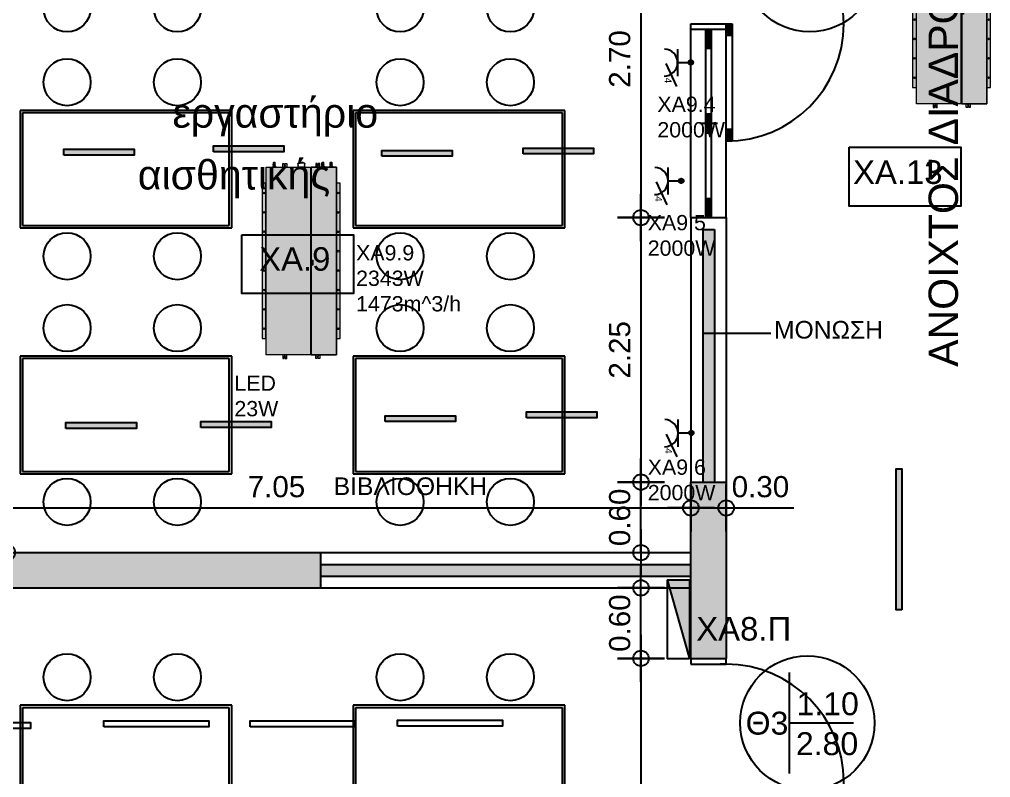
# Model space of a CAD drawing. Header units: metres. Extents: x -11 to 85, y -301 to 135.
# Drawn here: x 16.41 to 24.67, y -122.27 to -115.82 of the extents above; entities that cross this region are included whole.
import ezdxf

# ---------------------------------------------------------------- set-up
doc = ezdxf.new("R2010")
doc.units = ezdxf.units.M
doc.header["$LTSCALE"] = 0.036
doc.header["$PDMODE"] = 2
for name, color, linetype in [('arxitek aorofos', 252, 'Continuous'), ('DIMBLK', 252, 'Continuous'), ('electext', 20, 'Continuous'), ('hatch color', 252, 'Continuous'), ('HLEK-SYMBOL', 3, 'Continuous'), ('HLEK_FL001_SYMBOLS', 230, 'Continuous'), ('KYKLOFORHTES', 152, 'Continuous')]:
    doc.layers.add(name, color=color, linetype=linetype)
doc.layers.add('axel', color=170, linetype='Continuous', lineweight=0)
doc.styles.add('COMU-N', font='arial.ttf')
doc.styles.get("Standard").update_dxf_attribs({"font": 'arial.ttf'})
doc.styles.add('W4MS2', font='W4MS2.shx')
doc.dimstyles.new('CADWDOT', dxfattribs={"dimscale": 0.1, "dimtxt": 1.8, "dimasz": 0.08, "dimexe": 2, "dimexo": 0, "dimgap": 0.09, "dimtad": 0, "dimrnd": 0.001, "dimzin": 0, "dimdsep": 46, "dimtxsty": 'Standard', "dimblk1": 'ARTDIM', "dimblk2": 'ARTDIM', "dimsah": 1, "dimcen": 0.09, "dimdle": 0.05, "dimse1": 1, "dimse2": 1, "dimadec": 0, "dimazin": 0, "dimtfac": 1, "dimtmove": 0, "dimatfit": 3, "dimldrblk": 'ARTDIM', "dimfxl": 2, "dimtvp": 0.9999, "dimtolj": 1, "dimtzin": 0, "dimarcsym": 0})

# ---------------------------------------------------------------- blocks, each defined once
blk = doc.blocks.new('ARTDIM')
at = {"layer": 'DIMBLK'}
for p, q in [((0, -24.9975), (0, 24.9975)), ((-24.9975, 0), (24.9975, 0))]:
    blk.add_line(p, q, dxfattribs=at)
blk.add_circle((0, 0), 8.25, dxfattribs=at)
blk = doc.blocks.new('*D1102')
at = {"layer": 'arxitek aorofos', "color": 0, "lineweight": -2}
blk.add_line((16.3095, -113.6155), (16.3095, -120.3495), dxfattribs=at)
at = {"layer": 'Defpoints', "color": 0, "transparency": 16777216}
for p in [(19.2237, -113.6075), (16.3095, -120.3575), (19.2237, -120.3575)]:
    blk.add_point(p, dxfattribs=at)
at = {"layer": 'arxitek aorofos', "color": 0, "lineweight": -2, "xscale": 0.008, "yscale": 0.008, "zscale": 0.008}
for p, rotation in [((16.3095, -113.6075), 90), ((16.3095, -120.3575), 270)]:
    blk.add_blockref('ARTDIM', p, dxfattribs=dict(at, rotation=rotation))
at = {"layer": 'arxitek aorofos', "color": 0, "insert": (16.1296, -116.9825), "char_height": 0.18, "attachment_point": 5, "rotation": 90}
blk.add_mtext('\\A1;6.75', dxfattribs=at)
blk = doc.blocks.new('*D1103')
at = {"layer": 'arxitek aorofos', "color": 0, "lineweight": -2}
for p, q in [((15.7595, -120.3655), (15.7595, -120.6495)), ((15.7595, -120.6575), (15.7595, -121.2321))]:
    blk.add_line(p, q, dxfattribs=at)
at = {"layer": 'Defpoints', "color": 0, "transparency": 16777216}
for p in [(18.9737, -120.3575), (15.7595, -120.6575), (18.9737, -120.6575)]:
    blk.add_point(p, dxfattribs=at)
at = {"layer": 'arxitek aorofos', "color": 0, "lineweight": -2, "xscale": 0.008, "yscale": 0.008, "zscale": 0.008}
for p, rotation in [((15.7595, -120.3575), 90), ((15.7595, -120.6575), 270)]:
    blk.add_blockref('ARTDIM', p, dxfattribs=dict(at, rotation=rotation))
at = {"layer": 'arxitek aorofos', "color": 0, "insert": (15.5796, -120.9488), "char_height": 0.18, "attachment_point": 5, "rotation": 90}
blk.add_mtext('\\A1;0.30', dxfattribs=at)
blk = doc.blocks.new('*D1104')
at = {"layer": 'arxitek aorofos', "color": 0, "lineweight": -2}
blk.add_line((15.7595, -120.6655), (15.7595, -127.6995), dxfattribs=at)
at = {"layer": 'Defpoints', "color": 0, "transparency": 16777216}
for p in [(18.9737, -120.6575), (15.7595, -127.7075), (18.9737, -127.7075)]:
    blk.add_point(p, dxfattribs=at)
at = {"layer": 'arxitek aorofos', "color": 0, "lineweight": -2, "xscale": 0.008, "yscale": 0.008, "zscale": 0.008}
for p, rotation in [((15.7595, -120.6575), 90), ((15.7595, -127.7075), 270)]:
    blk.add_blockref('ARTDIM', p, dxfattribs=dict(at, rotation=rotation))
at = {"layer": 'arxitek aorofos', "color": 0, "insert": (15.5796, -124.1825), "char_height": 0.18, "attachment_point": 5, "rotation": 90}
blk.add_mtext('\\A1;7.05', dxfattribs=at)
blk = doc.blocks.new('*D1114')
at = {"layer": 'arxitek aorofos', "color": 0, "lineweight": -2}
blk.add_line((15.0817, -119.9775), (22.1157, -119.9775), dxfattribs=at)
at = {"layer": 'Defpoints', "color": 0, "transparency": 16777216}
for p in [(22.1237, -119.9775), (15.0737, -120.3575), (22.1237, -120.3575)]:
    blk.add_point(p, dxfattribs=at)
at = {"layer": 'arxitek aorofos', "color": 0, "lineweight": -2, "xscale": 0.008, "yscale": 0.008, "zscale": 0.008, "rotation": 180}
blk.add_blockref('ARTDIM', (15.0737, -119.9775), dxfattribs=at)
at = {"layer": 'arxitek aorofos', "color": 0, "lineweight": -2, "xscale": 0.008, "yscale": 0.008, "zscale": 0.008}
blk.add_blockref('ARTDIM', (22.1237, -119.9775), dxfattribs=at)
at = {"layer": 'arxitek aorofos', "color": 0, "insert": (18.5987, -119.7975), "char_height": 0.18, "attachment_point": 5}
blk.add_mtext('\\A1;7.05', dxfattribs=at)
blk = doc.blocks.new('*D1115')
at = {"layer": 'arxitek aorofos', "color": 0, "lineweight": -2}
for p, q in [((22.1317, -119.9775), (22.4157, -119.9775)), ((22.4237, -119.9775), (22.9983, -119.9775))]:
    blk.add_line(p, q, dxfattribs=at)
at = {"layer": 'Defpoints', "color": 0, "transparency": 16777216}
for p in [(22.4237, -119.9775), (22.1237, -120.3575), (22.4237, -120.3575)]:
    blk.add_point(p, dxfattribs=at)
at = {"layer": 'arxitek aorofos', "color": 0, "lineweight": -2, "xscale": 0.008, "yscale": 0.008, "zscale": 0.008, "rotation": 180}
blk.add_blockref('ARTDIM', (22.1237, -119.9775), dxfattribs=at)
at = {"layer": 'arxitek aorofos', "color": 0, "lineweight": -2, "xscale": 0.008, "yscale": 0.008, "zscale": 0.008}
blk.add_blockref('ARTDIM', (22.4237, -119.9775), dxfattribs=at)
at = {"layer": 'arxitek aorofos', "color": 0, "insert": (22.715, -119.7975), "char_height": 0.18, "attachment_point": 5}
blk.add_mtext('\\A1;0.30', dxfattribs=at)
blk = doc.blocks.new('*D1176')
at = {"layer": 'arxitek aorofos', "color": 0, "lineweight": -2}
blk.add_line((21.6986, -114.8155), (21.6986, -117.4995), dxfattribs=at)
at = {"layer": 'Defpoints', "color": 0, "transparency": 16777216}
for p in [(22.1237, -114.8075), (21.6986, -117.5075), (22.1237, -117.5075)]:
    blk.add_point(p, dxfattribs=at)
at = {"layer": 'arxitek aorofos', "color": 0, "lineweight": -2, "xscale": 0.008, "yscale": 0.008, "zscale": 0.008}
for p, rotation in [((21.6986, -114.8075), 90), ((21.6986, -117.5075), 270)]:
    blk.add_blockref('ARTDIM', p, dxfattribs=dict(at, rotation=rotation))
at = {"layer": 'arxitek aorofos', "color": 0, "insert": (21.5186, -116.1575), "char_height": 0.18, "attachment_point": 5, "rotation": 90}
blk.add_mtext('\\A1;2.70', dxfattribs=at)
blk = doc.blocks.new('*D1177')
at = {"layer": 'arxitek aorofos', "color": 0, "lineweight": -2}
blk.add_line((21.6986, -117.5155), (21.6986, -119.7495), dxfattribs=at)
at = {"layer": 'Defpoints', "color": 0, "transparency": 16777216}
for p in [(22.1237, -117.5075), (21.6986, -119.7575), (22.1237, -119.7575)]:
    blk.add_point(p, dxfattribs=at)
at = {"layer": 'arxitek aorofos', "color": 0, "lineweight": -2, "xscale": 0.008, "yscale": 0.008, "zscale": 0.008}
for p, rotation in [((21.6986, -117.5075), 90), ((21.6986, -119.7575), 270)]:
    blk.add_blockref('ARTDIM', p, dxfattribs=dict(at, rotation=rotation))
at = {"layer": 'arxitek aorofos', "color": 0, "insert": (21.5186, -118.6325), "char_height": 0.18, "attachment_point": 5, "rotation": 90}
blk.add_mtext('\\A1;2.25', dxfattribs=at)
blk = doc.blocks.new('*D1178')
at = {"layer": 'arxitek aorofos', "color": 0, "lineweight": -2}
blk.add_line((21.6986, -121.2655), (21.6986, -123.9495), dxfattribs=at)
at = {"layer": 'Defpoints', "color": 0, "transparency": 16777216}
for p in [(22.1237, -121.2575), (21.6986, -123.9575), (22.1237, -123.9575)]:
    blk.add_point(p, dxfattribs=at)
at = {"layer": 'arxitek aorofos', "color": 0, "lineweight": -2, "xscale": 0.008, "yscale": 0.008, "zscale": 0.008}
for p, rotation in [((21.6986, -121.2575), 90), ((21.6986, -123.9575), 270)]:
    blk.add_blockref('ARTDIM', p, dxfattribs=dict(at, rotation=rotation))
at = {"layer": 'arxitek aorofos', "color": 0, "insert": (21.5186, -122.6075), "char_height": 0.18, "attachment_point": 5, "rotation": 90}
blk.add_mtext('\\A1;2.70', dxfattribs=at)
blk = doc.blocks.new('*D1185')
at = {"layer": 'arxitek aorofos', "color": 0, "lineweight": -2}
blk.add_line((21.6986, -120.3495), (21.6986, -119.7655), dxfattribs=at)
at = {"layer": 'Defpoints', "color": 0, "transparency": 16777216}
for p in [(21.6986, -119.7575), (22.1237, -119.7575), (22.1237, -120.3575)]:
    blk.add_point(p, dxfattribs=at)
at = {"layer": 'arxitek aorofos', "color": 0, "lineweight": -2, "xscale": 0.008, "yscale": 0.008, "zscale": 0.008}
for p, rotation in [((21.6986, -119.7575), 90), ((21.6986, -120.3575), 270)]:
    blk.add_blockref('ARTDIM', p, dxfattribs=dict(at, rotation=rotation))
at = {"layer": 'arxitek aorofos', "color": 0, "insert": (21.5186, -120.0575), "char_height": 0.18, "attachment_point": 5, "rotation": 90}
blk.add_mtext('\\A1;0.60', dxfattribs=at)
blk = doc.blocks.new('*D1186')
at = {"layer": 'arxitek aorofos', "color": 0, "lineweight": -2}
blk.add_line((21.6986, -121.2495), (21.6986, -120.6655), dxfattribs=at)
at = {"layer": 'Defpoints', "color": 0, "transparency": 16777216}
for p in [(21.6986, -120.6575), (22.1237, -120.6575), (22.1237, -121.2575)]:
    blk.add_point(p, dxfattribs=at)
at = {"layer": 'arxitek aorofos', "color": 0, "lineweight": -2, "xscale": 0.008, "yscale": 0.008, "zscale": 0.008}
for p, rotation in [((21.6986, -120.6575), 90), ((21.6986, -121.2575), 270)]:
    blk.add_blockref('ARTDIM', p, dxfattribs=dict(at, rotation=rotation))
at = {"layer": 'arxitek aorofos', "color": 0, "insert": (21.5186, -120.9575), "char_height": 0.18, "attachment_point": 5, "rotation": 90}
blk.add_mtext('\\A1;0.60', dxfattribs=at)
blk = doc.blocks.new('thranio erga 1')
at = {"layer": 'arxitek aorofos'}
for p, q in [((-7.0812, 47.2606), (-8.0812, 47.2606)), ((-8.0812, 47.2606), (-8.0812, 45.4606)), ((-7.0812, 45.4606), (-7.0812, 47.2606)), ((-7.1012, 47.2406), (-8.0612, 47.2406)), ((-8.0612, 47.2406), (-8.0612, 45.4806)), ((-7.1012, 45.4806), (-7.1012, 47.2406)), ((-8.0812, 45.4606), (-7.0812, 45.4606)), ((-8.0612, 45.4806), (-7.1012, 45.4806))]:
    blk.add_line(p, q, dxfattribs=at)
for centre in [(-8.3206, 46.7988), (-6.8412, 46.7988), (-8.3206, 45.8608), (-6.8412, 45.8608)]:
    blk.add_circle(centre, 0.2, dxfattribs=at)
blk = doc.blocks.new('gJ6_a28')
at = {"layer": 'HLEK-SYMBOL', "color": 0, "linetype": 'Continuous'}
for p, q in [((-0.67, 0), (-0.67, 0.19)), ((-0.67, 0.19), (0, 0.19)), ((-0.67, 0), (0, 0.19)), ((0, 0.19), (0, 0)), ((-0.67, 0), (0, 0))]:
    blk.add_line(p, q, dxfattribs=at)
at = {"layer": 'HLEK-SYMBOL', "color": 0}
blk.add_solid([(-0.67, 0.19), (0, 0.19), (-0.67, 0)], dxfattribs=at)
at = {"layer": 'HLEK-SYMBOL', "color": 0, "style": 'W4MS2', "flags": 8}
blk.add_attdef('NODE_NUMBER', (0.018, 0.0914), '', height=0.1, dxfattribs=at)
blk.add_attdef('NODE_NUMBER', (0.018, 0.0914), '', height=0.1, dxfattribs=at)
blk = doc.blocks.new('gJ6_a14')
at = {"linetype": 'Continuous'}
for p, q in [((-0.1176, 0.1119), (0.113, 0.1119)), ((0, 0.1119), (0, 0))]:
    blk.add_line(p, q, dxfattribs=at)
blk.add_arc((-0.0023, 0.2279), 0.1153, 180, 358.95657, dxfattribs=at)
blk = doc.blocks.new('*X1779')
at = {"color": 0}
for p, q in [((15.598, 2.587), (15.737, 2.727)), ((15.598, 2.622), (15.702, 2.727)), ((15.604, 2.646), (15.605, 2.647)), ((15.605, 2.559), (15.765, 2.719)), ((15.609, 2.652), (15.618, 2.66)), ((15.617, 2.536), (15.789, 2.707)), ((15.623, 2.665), (15.631, 2.674)), ((15.633, 2.516), (15.808, 2.691)), ((15.636, 2.678), (15.645, 2.687)), ((15.64, 2.647), (15.649, 2.656)), ((15.649, 2.691), (15.658, 2.7)), ((15.653, 2.501), (15.824, 2.672)), ((15.654, 2.66), (15.662, 2.669)), ((15.662, 2.705), (15.671, 2.714)), ((15.667, 2.674), (15.676, 2.683)), ((15.671, 2.643), (15.68, 2.652)), ((15.676, 2.718), (15.678, 2.721)), ((15.676, 2.489), (15.836, 2.648)), ((15.68, 2.687), (15.689, 2.696)), ((15.685, 2.656), (15.693, 2.665)), ((15.693, 2.7), (15.702, 2.709)), ((15.698, 2.669), (15.707, 2.678)), ((15.702, 2.638), (15.711, 2.647)), ((15.707, 2.714), (15.715, 2.722)), ((15.711, 2.683), (15.72, 2.691)), ((15.715, 2.652), (15.724, 2.66)), ((15.72, 2.727), (15.721, 2.728)), ((15.724, 2.696), (15.733, 2.705)), ((15.729, 2.665), (15.738, 2.674)), ((15.738, 2.709), (15.746, 2.718)), ((15.742, 2.678), (15.751, 2.687)), ((15.746, 2.647), (15.755, 2.656)), ((15.751, 2.722), (15.752, 2.724)), ((15.755, 2.691), (15.764, 2.7)), ((15.76, 2.66), (15.768, 2.669)), ((15.768, 2.705), (15.777, 2.714)), ((15.773, 2.674), (15.782, 2.683)), ((15.777, 2.643), (15.786, 2.652)), ((15.786, 2.687), (15.795, 2.696)), ((15.791, 2.656), (15.799, 2.665)), ((15.804, 2.669), (15.813, 2.678)), ((15.808, 2.638), (15.817, 2.647)), ((15.822, 2.652), (15.83, 2.66)), ((15.601, 2.607), (15.609, 2.616)), ((15.605, 2.577), (15.614, 2.585)), ((15.611, 2.547), (15.618, 2.554)), ((15.614, 2.621), (15.623, 2.63)), ((15.618, 2.59), (15.627, 2.599)), ((15.623, 2.559), (15.631, 2.568)), ((15.627, 2.634), (15.636, 2.643)), ((15.627, 2.528), (15.636, 2.537)), ((15.631, 2.603), (15.64, 2.612)), ((15.636, 2.572), (15.645, 2.581)), ((15.64, 2.541), (15.649, 2.55)), ((15.645, 2.616), (15.654, 2.625)), ((15.645, 2.51), (15.654, 2.519)), ((15.649, 2.585), (15.658, 2.594)), ((15.654, 2.554), (15.662, 2.563)), ((15.658, 2.63), (15.667, 2.638)), ((15.658, 2.523), (15.667, 2.532)), ((15.662, 2.599), (15.671, 2.607)), ((15.664, 2.494), (15.671, 2.501)), ((15.667, 2.568), (15.676, 2.577)), ((15.671, 2.537), (15.68, 2.546)), ((15.676, 2.612), (15.685, 2.621)), ((15.676, 2.506), (15.685, 2.515)), ((15.68, 2.581), (15.689, 2.59)), ((15.685, 2.55), (15.693, 2.559)), ((15.689, 2.625), (15.698, 2.634)), ((15.689, 2.519), (15.698, 2.528)), ((15.693, 2.594), (15.702, 2.603)), ((15.693, 2.488), (15.702, 2.497)), ((15.698, 2.563), (15.707, 2.572)), ((15.702, 2.532), (15.711, 2.541)), ((15.705, 2.482), (15.843, 2.62)), ((15.707, 2.607), (15.715, 2.616)), ((15.707, 2.501), (15.715, 2.51)), ((15.711, 2.577), (15.72, 2.585)), ((15.715, 2.546), (15.724, 2.554)), ((15.72, 2.621), (15.729, 2.63)), ((15.72, 2.515), (15.729, 2.523)), ((15.724, 2.59), (15.733, 2.599)), ((15.724, 2.484), (15.733, 2.493)), ((15.729, 2.559), (15.738, 2.568)), ((15.733, 2.634), (15.742, 2.643)), ((15.733, 2.528), (15.742, 2.537)), ((15.738, 2.603), (15.746, 2.612)), ((15.738, 2.497), (15.746, 2.506)), ((15.741, 2.482), (15.842, 2.584)), ((15.742, 2.572), (15.751, 2.581)), ((15.746, 2.541), (15.755, 2.55)), ((15.751, 2.616), (15.76, 2.625)), ((15.751, 2.51), (15.76, 2.519)), ((15.755, 2.585), (15.764, 2.594)), ((15.76, 2.554), (15.768, 2.563)), ((15.764, 2.63), (15.773, 2.638)), ((15.764, 2.523), (15.773, 2.532)), ((15.768, 2.599), (15.777, 2.607)), ((15.768, 2.493), (15.777, 2.501)), ((15.773, 2.568), (15.782, 2.577)), ((15.777, 2.537), (15.786, 2.546)), ((15.782, 2.612), (15.791, 2.621)), ((15.782, 2.506), (15.791, 2.515)), ((15.786, 2.581), (15.795, 2.59)), ((15.791, 2.55), (15.799, 2.559)), ((15.795, 2.625), (15.804, 2.634)), ((15.795, 2.519), (15.804, 2.528)), ((15.799, 2.594), (15.808, 2.603)), ((15.804, 2.563), (15.813, 2.572)), ((15.808, 2.532), (15.817, 2.541)), ((15.813, 2.607), (15.822, 2.616)), ((15.817, 2.577), (15.826, 2.585)), ((15.822, 2.546), (15.83, 2.554)), ((15.826, 2.621), (15.835, 2.63)), ((15.83, 2.59), (15.839, 2.599)), ((15.835, 2.559), (15.835, 2.56)), ((15.839, 2.634), (15.84, 2.635)), ((15.844, 2.603), (15.844, 2.603))]:
    blk.add_line(p, q, dxfattribs=at)
blk = doc.blocks.new('GJ6_A78')
at = {"layer": 'HLEK-SYMBOL', "color": 0, "linetype": 'Continuous'}
blk.add_circle((0, 0), 0.0989, dxfattribs=at)
at = {"layer": 'HLEK-SYMBOL', "color": 0, "xscale": 0.8, "yscale": 0.8, "zscale": 0.8}
blk.add_blockref('*X1779', (-12.576, -2.084), dxfattribs=at)
blk = doc.blocks.new('priza')
at = {"layer": 'HLEK_FL001_SYMBOLS', "rotation": 180}
blk.add_blockref('gJ6_a14', (87.4, -100.4952), dxfattribs=at)
at = {"layer": 'HLEK_FL001_SYMBOLS', "xscale": 0.1951472641207488, "yscale": 0.1951472641207488, "zscale": 0.1951472641207488}
blk.add_blockref('GJ6_A78', (87.4, -100.4953), dxfattribs=at)
blk = doc.blocks.new('tetrapli priza')
at = {"layer": 'HLEK_FL001_SYMBOLS', "ltscale": 5}
blk.add_line((479.6442, -48.2674), (479.8393, -48.1769), dxfattribs=at)
at = {"layer": 'HLEK_FL001_SYMBOLS'}
blk.add_blockref('priza', (392.2343, 52.442), dxfattribs=at)
at = {"layer": 'HLEK_FL001_SYMBOLS', "ltscale": 5}
blk.add_text('4', height=0.06, dxfattribs=at).set_placement((479.7645, -48.2766))
blk = doc.blocks.new('led 23W')
at = {"layer": 'hatch color'}
blk.add_hatch(color=181, dxfattribs=at).paths.add_polyline_path([(101.2388, -6.7734), (101.2388, -6.7234), (101.8376, -6.7234), (101.8376, -6.7734)])
at = {"layer": 'HLEK_FL001_SYMBOLS'}
blk.add_lwpolyline([(101.2388, -6.7734), (101.2388, -6.7234), (101.8376, -6.7234), (101.8376, -6.7734)], close=True, dxfattribs=at)
blk = doc.blocks.new('lampes fthorismou 120')
at = {"layer": 'hatch color'}
blk.add_hatch(color=181, dxfattribs=at).paths.add_polyline_path([(84.1811, -99.2639), (84.1811, -99.2139), (85.3811, -99.2139), (85.3811, -99.2639)])
at = {"layer": 'HLEK_FL001_SYMBOLS'}
blk.add_lwpolyline([(84.1811, -99.2639), (84.1811, -99.2139), (85.3811, -99.2139), (85.3811, -99.2639)], close=True, dxfattribs=at)
blk = doc.blocks.new('A$C5A126718')
at = {"layer": 'axel'}
for p, q in [((-0.0317, 0.0343), (-0.0317, 0.0321)), ((-0.0301, 0.0343), (-0.0317, 0.0343)), ((-0.0317, 0.0321), (-0.0317, 0.0236)), ((-0.0317, 0.0321), (-0.0301, 0.0321)), ((-0.0317, 0.0236), (-0.0301, 0.0236)), ((-0.0317, 0.0236), (-0.0317, 0.0214)), ((-0.0301, 0.0214), (-0.0317, 0.0214)), ((-0.0301, 0.0129), (-0.0317, 0.0129)), ((-0.0317, 0.0129), (-0.0317, 0.0107)), ((-0.0317, 0.0107), (-0.0301, 0.0107)), ((-0.0317, 0.0107), (-0.0317, 0.0021)), ((-0.0317, 0.0021), (-0.0301, 0.0021)), ((-0.0317, 0.0021), (-0.0317, 0)), ((-0.0301, 0), (-0.0317, 0)), ((-0.0012, 0.0343), (-0.0301, 0.0343)), ((-0.0301, 0.0343), (-0.0301, 0.0321)), ((-0.0301, 0.0321), (-0.0301, 0.0236)), ((-0.0301, 0.0236), (-0.0301, 0.0214)), ((-0.0301, 0.0214), (-0.0131, 0.0214)), ((-0.0301, 0.0129), (-0.0301, 0.0107)), ((-0.0131, 0.0129), (-0.0301, 0.0129)), ((-0.0301, 0.0107), (-0.0301, 0.0021)), ((-0.0301, 0.0021), (-0.0301, 0)), ((-0.0301, 0), (-0.0012, 0)), ((-0.0012, 0.0343), (0, 0.0343)), ((-0.0012, 0.0343), (-0.0012, 0.033)), ((-0.0012, 0.033), (-0.0012, 0.03)), ((-0.0012, 0.03), (-0.0012, 0.0271)), ((-0.0012, 0.0271), (0, 0.0271)), ((-0.0012, 0.027), (-0.0012, 0.0271)), ((-0.0012, 0.0073), (-0.0012, 0.027)), ((-0.0012, 0.0071), (-0.0012, 0.0073)), ((-0.0012, 0.0071), (0, 0.0071)), ((-0.0012, 0.0071), (-0.0012, 0.0043)), ((-0.0012, 0.0043), (-0.0012, 0.0013)), ((-0.0012, 0.0013), (-0.0012, 0)), ((-0.0012, 0), (0, 0)), ((0.0004, 0.0271), (0.0004, 0.0343)), ((0.0004, 0.0271), (0.0004, 0.0343)), ((0.0004, 0.0211), (0.0004, 0.0271)), ((0.0004, 0.0211), (0.0004, 0.0271)), ((0.0004, 0.0207), (0.0004, 0.0211)), ((0.0004, 0.0207), (0.0004, 0.0211)), ((0.0004, 0.0186), (0.0004, 0.0207)), ((0.0004, 0.0186), (0.0004, 0.0207)), ((0.0004, 0.0157), (0.0004, 0.0186)), ((0.0004, 0.0157), (0.0004, 0.0186)), ((0.0004, 0.0136), (0.0004, 0.0157)), ((0.0004, 0.0136), (0.0004, 0.0157)), ((0.0004, 0.0132), (0.0004, 0.0136)), ((0.0004, 0.0132), (0.0004, 0.0136)), ((0.0004, 0.0071), (0.0004, 0.0132)), ((0.0004, 0.0071), (0.0004, 0.0132)), ((0.0004, 0), (0.0004, 0.0071)), ((0.0004, 0), (0.0004, 0.0071))]:
    blk.add_line(p, q, dxfattribs=at)
blk.add_arc((-0.0131, 0.0171), 0.00429, 270, 90, dxfattribs=at)
blk = doc.blocks.new('A$C3A54651E')
at = {"layer": 'axel'}
for p, q in [((0.0091, 0.0228), (0, 0.0228)), ((0, 0.0228), (0, 0)), ((0.0091, 0), (0, 0)), ((0.0091, 0), (0.0091, 0.0228)), ((0.0091, 0.0171), (0.0162, 0.0171)), ((0.0091, 0.0057), (0.0162, 0.0057)), ((0.0162, 0.019), (0.0166, 0.0193)), ((0.0162, 0.0038), (0.0162, 0.019)), ((0.0162, 0.0038), (0.0166, 0.0035)), ((0.0166, 0.0035), (0.0166, 0.0193)), ((0.0166, 0.0193), (0.0184, 0.0193)), ((0.0166, 0.0035), (0.0184, 0.0035)), ((0.0184, 0.02), (0.0184, 0.0199)), ((0.0184, 0.02), (0.0184, 0.02)), ((0.0184, 0.0199), (0.0184, 0.0193)), ((0.0184, 0.0193), (0.0184, 0.0153)), ((0.0184, 0.0153), (0.0184, 0.0067)), ((0.0184, 0.0067), (0.0184, 0.0035)), ((0.0184, 0.0035), (0.0184, 0.0028)), ((0.0184, 0.0028), (0.0184, 0.0028)), ((0.0191, 0.0202), (0.0254, 0.0202)), ((0.0191, 0.0197), (0.0254, 0.0197)), ((0.0191, 0.0109), (0.0254, 0.0109)), ((0.0191, 0.0026), (0.0254, 0.0026)), ((0.0262, 0.0199), (0.0262, 0.02)), ((0.0262, 0.02), (0.0262, 0.02)), ((0.0262, 0.0182), (0.0262, 0.0199)), ((0.0262, 0.0153), (0.0262, 0.0182)), ((0.0262, 0.0182), (0.0284, 0.0182)), ((0.0262, 0.0067), (0.0262, 0.0153)), ((0.0262, 0.0046), (0.0262, 0.0067)), ((0.0262, 0.0028), (0.0262, 0.0046)), ((0.0262, 0.0046), (0.0284, 0.0046)), ((0.0262, 0.0028), (0.0262, 0.0028)), ((0.0284, 0.0193), (0.037, 0.0193)), ((0.0284, 0.0182), (0.0284, 0.0193)), ((0.0284, 0.0046), (0.0284, 0.0182)), ((0.0284, 0.0035), (0.0284, 0.0046)), ((0.0284, 0.0035), (0.037, 0.0035)), ((0.037, 0.0035), (0.037, 0.0193)), ((0.0373, 0.019), (0.037, 0.0193)), ((0.0373, 0.0037), (0.037, 0.0035)), ((0.0373, 0.0182), (0.0373, 0.019)), ((0.0373, 0.0046), (0.0373, 0.0182)), ((0.0373, 0.0182), (0.0403, 0.0182)), ((0.0373, 0.0037), (0.0373, 0.0046)), ((0.0373, 0.0046), (0.0403, 0.0046)), ((0.0403, 0.0046), (0.0403, 0.0182)), ((0.0423, 0.0162), (0.0403, 0.0182)), ((0.0423, 0.0066), (0.0403, 0.0046)), ((0.0423, 0.0066), (0.0423, 0.0162))]:
    blk.add_line(p, q, dxfattribs=at)
for points in [[(0.0191, 0.0202, 0.004311), (0.019, 0.0202, 0.005535), (0.0188, 0.0202, 0.007292), (0.0187, 0.0201, 0.009929), (0.0186, 0.0201), (0.0186, 0.0201, 0.019665), (0.0185, 0.02, 0.032685), (0.0184, 0.02, 0.060642), (0.0184, 0.02), (0.0184, 0.02)], [(0.0184, 0.0199, 0.159929), (0.0184, 0.0199, 0.090191), (0.0184, 0.0199, 0.0462), (0.0184, 0.0199, 0.02623), (0.0185, 0.0198), (0.0186, 0.0198, 0.013719), (0.0187, 0.0198, 0.009481), (0.0188, 0.0198, 0.006867), (0.0189, 0.0197, 0.005151), (0.0191, 0.0197)], [(0.0191, 0.0197, 0.015295), (0.0188, 0.0186, 0.017604), (0.0186, 0.0175), (0.0185, 0.0169, 0.02245), (0.0184, 0.0158), (0.0184, 0.0153)], [(0.0184, 0.0153, 0.023182), (0.0184, 0.0142, 0.022013), (0.0186, 0.0131), (0.0187, 0.0125, 0.017076), (0.0189, 0.0114), (0.0191, 0.0109)], [(0.0191, 0.0109, 0.016103), (0.0188, 0.0098, 0.018613), (0.0186, 0.0088), (0.0185, 0.0083, 0.023826), (0.0184, 0.0072), (0.0184, 0.0067)], [(0.0184, 0.0067, 0.024647), (0.0184, 0.0057, 0.023359), (0.0186, 0.0046), (0.0187, 0.0041, 0.018023), (0.0189, 0.0031), (0.0191, 0.0026)], [(0.0191, 0.0026, -0.004311), (0.019, 0.0026, -0.005535), (0.0188, 0.0026, -0.007292), (0.0187, 0.0027, -0.009929), (0.0186, 0.0027), (0.0186, 0.0027, -0.019665), (0.0185, 0.0027, -0.032685), (0.0184, 0.0028, -0.060642), (0.0184, 0.0028), (0.0184, 0.0028)], [(0.0262, 0.02, 0.102242), (0.0262, 0.02, 0.051435), (0.0261, 0.02, 0.028507), (0.0261, 0.0201, 0.01755), (0.026, 0.0201), (0.0259, 0.0201, 0.009159), (0.0258, 0.0201, 0.006785), (0.0257, 0.0202, 0.005184), (0.0255, 0.0202), (0.0254, 0.0202)], [(0.0254, 0.0197, 0.004812), (0.0256, 0.0197, 0.00636), (0.0258, 0.0198, 0.008685), (0.0259, 0.0198, 0.012384), (0.026, 0.0198), (0.0261, 0.0198, 0.023143), (0.0261, 0.0199, 0.039656), (0.0262, 0.0199, 0.07579), (0.0262, 0.0199, 0.144125), (0.0262, 0.0199)], [(0.0262, 0.0153, 0.023214), (0.0262, 0.0164, 0.02204), (0.026, 0.0175), (0.0259, 0.018, 0.017046), (0.0256, 0.0191), (0.0254, 0.0197)], [(0.0254, 0.0109, 0.01528), (0.0258, 0.012, 0.017585), (0.026, 0.013), (0.0261, 0.0136, 0.022468), (0.0262, 0.0147), (0.0262, 0.0153)], [(0.0262, 0.0067, 0.024685), (0.0262, 0.0078, 0.023392), (0.026, 0.0088), (0.0259, 0.0093, 0.017988), (0.0256, 0.0103), (0.0254, 0.0109)], [(0.0254, 0.0026, 0.016073), (0.0258, 0.0036, 0.018575), (0.026, 0.0046), (0.0261, 0.0052, 0.023861), (0.0262, 0.0062), (0.0262, 0.0067)], [(0.0262, 0.0028, -0.102242), (0.0262, 0.0028, -0.051435), (0.0261, 0.0028, -0.028507), (0.0261, 0.0027, -0.01755), (0.026, 0.0027), (0.0259, 0.0027, -0.009159), (0.0258, 0.0026, -0.006785), (0.0257, 0.0026, -0.005184), (0.0255, 0.0026), (0.0254, 0.0026)]]:
    blk.add_lwpolyline(points, format="xyb", dxfattribs=at)
blk = doc.blocks.new('A$C531E15D6')
at = {"layer": 'axel'}
for p, q in [((-0.0003, 0.0241), (-0.0003, -0.0359)), ((-0.0003, 0.0241), (0.0009, 0.0241)), ((-0.0003, 0.0134), (0, 0.0134)), ((-0.0003, 0.0113), (0, 0.0113)), ((-0.0003, 0.0066), (-0.0003, 0.0031)), ((-0.0003, 0.0066), (-0.0003, 0.0031)), ((0, 0.0059), (-0.0003, 0.0059)), ((-0.0003, 0.0031), (-0.0003, -0.0276)), ((0.0021, 0.0241), (0, 0.022)), ((0, 0.0059), (0, 0.022)), ((0, -0.0059), (0, 0.0059)), ((0, -0.0059), (0, 0.0059)), ((0.0012, 0.0241), (0.0009, 0.0241)), ((0.0012, 0.0241), (0.0009, 0.0241)), ((0.0012, 0.0241), (0.0021, 0.0241)), ((0.0021, 0.0241), (0.0321, 0.0241)), ((0.0021, 0.0241), (0.0321, 0.0241)), ((0.0321, 0.0241), (0.0343, 0.022)), ((0.0343, 0.022), (0.0343, 0.0134)), ((0.0343, 0.022), (0.0343, 0.0134)), ((0.0343, 0.0134), (0.0343, -0.0251)), ((0.0343, 0.0134), (0.0343, -0.0251)), ((0.038, 0.0127), (0.0343, 0.0128)), ((0.0347, 0.0056), (0.0343, 0.0056)), ((0.0347, 0.0056), (0.0347, -0.0059)), ((0.0357, 0.0099), (0.0357, 0.0045)), ((0.04, 0.0099), (0.0357, 0.0099)), ((0.0357, 0.0045), (0.0357, 0.0038)), ((0.0357, 0.0045), (0.0357, 0.0038)), ((0.0357, 0.0038), (0.0357, -0.0059)), ((0.0357, 0.0038), (0.0357, -0.0059)), ((0.038, 0.0127), (0.038, 0.0099)), ((0.04, 0.0099), (0.04, -0.0059)), ((0, -0.0176), (-0.0003, -0.0176)), ((-0.0003, -0.023), (0, -0.023)), ((-0.0003, -0.0251), (0, -0.0251)), ((-0.0003, -0.0276), (-0.0003, -0.0312)), ((-0.0003, -0.0276), (-0.0003, -0.0312)), ((-0.0003, -0.0359), (0.0021, -0.0359)), ((0, -0.0176), (0, -0.0059)), ((0, -0.0176), (0, -0.0059)), ((0, -0.0337), (0, -0.0176)), ((0.0021, -0.0359), (0, -0.0337)), ((0.0321, -0.0359), (0.0021, -0.0359)), ((0.0321, -0.0359), (0.0021, -0.0359)), ((0.0343, -0.0337), (0.0321, -0.0359)), ((0.0347, -0.0173), (0.0343, -0.0173)), ((0.038, -0.0244), (0.0343, -0.0245)), ((0.0343, -0.0251), (0.0343, -0.0337)), ((0.0343, -0.0251), (0.0343, -0.0337)), ((0.0347, -0.0059), (0.0347, -0.0173)), ((0.0357, -0.0059), (0.0357, -0.0155)), ((0.0357, -0.0059), (0.0357, -0.0155)), ((0.0357, -0.0155), (0.0357, -0.0162)), ((0.0357, -0.0155), (0.0357, -0.0162)), ((0.0357, -0.0162), (0.0357, -0.0216)), ((0.04, -0.0216), (0.0357, -0.0216)), ((0.038, -0.0244), (0.038, -0.0216)), ((0.04, -0.0059), (0.04, -0.0216))]:
    blk.add_line(p, q, dxfattribs=at)
for centre, radius in [((0.0171, 0.0199), 0.00214), ((0.0171, 0.0199), 0.00111), ((0.0171, -0.0316), 0.00214), ((0.0171, -0.0316), 0.00111)]:
    blk.add_circle(centre, radius, dxfattribs=at)
for centre, radius, start, end in [((0.0321, 0.022), 0.00214, 0, 90), ((0.0346, 0.0045), 0.00107, 0, 89.54164), ((0.0321, -0.0337), 0.00214, 270, 0), ((0.0346, -0.0162), 0.00107, 270.45836, 0)]:
    blk.add_arc(centre, radius, start, end, dxfattribs=at)
blk = doc.blocks.new('FCU 10 KANALATO')
at = {"layer": 'axel'}
for color, points in [(150, [(47986.6743, 13560.1633), (47986.6743, 13560.0206), (47986.6751, 13560.0206), (47986.6751, 13560.0135), (47986.6751, 13560.0074), (47986.6751, 13560.007), (47986.6751, 13560.002), (47986.6751, 13559.9935), (47986.6751, 13559.9863), (47986.6743, 13559.9863), (47986.6743, 13559.782), (47987.7792, 13559.782), (47988.2671, 13559.782), (47988.2671, 13559.782), (47988.2704, 13559.782), (47988.2704, 13560.1633)]), (151, [(47988.2705, 13559.5646), (47988.2705, 13559.5982), (47988.2705, 13559.5982), (47988.2705, 13559.621), (47988.2705, 13559.621), (47988.2705, 13559.6682), (47988.2705, 13559.6682), (47988.2705, 13559.691), (47988.2705, 13559.691), (47988.2705, 13559.7061), (47988.2705, 13559.7061), (47988.2705, 13559.7132), (47988.2705, 13559.7193), (47988.2705, 13559.7196), (47988.2705, 13559.7246), (47988.2705, 13559.7332), (47988.2705, 13559.7403), (47988.2705, 13559.7403), (47988.2705, 13559.7785), (47987.4805, 13559.7785), (47987.4805, 13559.7638), (47987.4362, 13559.7638), (47987.4362, 13559.7785), (47986.6743, 13559.7785), (47986.6743, 13559.7403), (47986.6751, 13559.7403), (47986.6751, 13559.7332), (47986.6751, 13559.7271), (47986.6751, 13559.7218), (47986.6751, 13559.7193), (47986.6751, 13559.7132), (47986.6751, 13559.7061), (47986.6743, 13559.7061), (47986.6743, 13559.5646)])]:
    blk.add_hatch(color=color, dxfattribs=at).paths.add_polyline_path(points)
h = blk.add_hatch(color=211, dxfattribs=at)
h.paths.add_polyline_path([(47988.1338, 13560.164), (47988.1338, 13560.197), (47986.8138, 13560.197), (47986.8138, 13560.164)])
h.paths.add_polyline_path([(47987.5563, 13560.1878, -1), (47987.5563, 13560.1731, -1)], flags=16)
h.paths.add_polyline_path([(47987.3913, 13560.1731, -1), (47987.3913, 13560.1878, -1)], flags=16)
h.paths.add_polyline_path([(47987.7213, 13560.1878, -1), (47987.7213, 13560.1731, -1)], flags=16)
h.paths.add_polyline_path([(47987.2263, 13560.1731, -1), (47987.2263, 13560.1878, -1)], flags=16)
h.paths.add_polyline_path([(47987.8863, 13560.1878, -1), (47987.8863, 13560.1731, -1)], flags=16)
h.paths.add_polyline_path([(47987.0613, 13560.1731, -1), (47987.0613, 13560.1878, -1)], flags=16)
h.paths.add_polyline_path([(47988.0513, 13560.1878, -1), (47988.0513, 13560.1731, -1)], flags=16)
h.paths.add_polyline_path([(47986.8963, 13560.1731, -1), (47986.8963, 13560.1878, -1)], flags=16)
h = blk.add_hatch(color=211, dxfattribs=at)
h.paths.add_polyline_path([(47988.1338, 13559.5327), (47988.1338, 13559.5657), (47986.8138, 13559.5657), (47986.8138, 13559.5327)])
h.paths.add_polyline_path([(47987.5563, 13559.5565, -1), (47987.5563, 13559.5418, -1)], flags=16)
h.paths.add_polyline_path([(47987.3913, 13559.5418, -1), (47987.3913, 13559.5565, -1)], flags=16)
h.paths.add_polyline_path([(47987.7213, 13559.5565, -1), (47987.7213, 13559.5418, -1)], flags=16)
h.paths.add_polyline_path([(47987.2263, 13559.5418, -1), (47987.2263, 13559.5565, -1)], flags=16)
h.paths.add_polyline_path([(47987.8863, 13559.5565, -1), (47987.8863, 13559.5418, -1)], flags=16)
h.paths.add_polyline_path([(47987.0613, 13559.5418, -1), (47987.0613, 13559.5565, -1)], flags=16)
h.paths.add_polyline_path([(47988.0513, 13559.5565, -1), (47988.0513, 13559.5418, -1)], flags=16)
h.paths.add_polyline_path([(47986.8963, 13559.5418, -1), (47986.8963, 13559.5565, -1)], flags=16)
for p, q in [((47986.6743, 13559.782), (47987.7792, 13559.782)), ((47986.6743, 13559.7804), (47987.7792, 13559.7804)), ((47986.6743, 13559.78), (47987.7816, 13559.78)), ((47987.7349, 13559.7785), (47986.6743, 13559.7785)), ((47987.4362, 13559.7785), (47987.4362, 13559.78)), ((47987.4362, 13559.7638), (47987.4362, 13559.7785)), ((47987.4362, 13559.766), (47987.4805, 13559.766)), ((47987.4805, 13559.7638), (47987.4362, 13559.7638)), ((47987.4805, 13559.7785), (47987.4805, 13559.78)), ((47987.4805, 13559.7785), (47987.4805, 13559.7638)), ((47988.2705, 13559.7785), (47987.7329, 13559.7785)), ((47987.7792, 13559.782), (47988.2671, 13559.782)), ((47987.7792, 13559.7804), (47988.2705, 13559.7804)), ((47987.7792, 13559.78), (47988.2705, 13559.78))]:
    blk.add_line(p, q, dxfattribs=at)
for points in [[(47986.6743, 13560.1633), (47988.2704, 13560.1633), (47988.2704, 13559.782), (47986.6743, 13559.782)], [(47986.6743, 13560.1633), (47988.2705, 13560.1633), (47988.2705, 13559.5646), (47986.6743, 13559.5646)], [(47986.6743, 13559.5646), (47988.2705, 13559.5646), (47988.2705, 13559.7785), (47986.6743, 13559.7785)]]:
    blk.add_lwpolyline(points, close=True, dxfattribs=at)
at = {"layer": 'axel', "linetype": 'Continuous'}
for points in [[(47986.8138, 13560.164), (47988.1338, 13560.164), (47988.1338, 13560.197), (47986.8138, 13560.197)], [(47986.8138, 13559.5327), (47988.1338, 13559.5327), (47988.1338, 13559.5657), (47986.8138, 13559.5657)]]:
    blk.add_lwpolyline(points, close=True, dxfattribs=at)
for centre in [(47986.8963, 13560.1805), (47987.0613, 13560.1805), (47987.2263, 13560.1805), (47987.3913, 13560.1805), (47987.5563, 13560.1805), (47987.7213, 13560.1805), (47987.8863, 13560.1805), (47988.0513, 13560.1805), (47986.8963, 13559.5492), (47987.0613, 13559.5492), (47987.2263, 13559.5492), (47987.3913, 13559.5492), (47987.5563, 13559.5492), (47987.7213, 13559.5492), (47987.8863, 13559.5492), (47988.0513, 13559.5492)]:
    blk.add_circle(centre, 0.00739, dxfattribs=at)
at = {"layer": 'axel'}
blk.add_circle((47987.4583, 13559.7731), 0.00111, dxfattribs=at)
at = {"xscale": -1, "rotation": 180}
for name, p in [('A$C3A54651E', (47988.2705, 13560.1043)), ('A$C531E15D6', (47988.2708, 13559.8575)), ('A$C5A126718', (47986.6746, 13559.7403)), ('A$C3A54651E', (47988.2705, 13559.691)), ('A$C3A54651E', (47988.2705, 13559.621))]:
    blk.add_blockref(name, p, dxfattribs=at)
blk.add_blockref('A$C5A126718', (47986.6746, 13559.9863))
at = {"xscale": -1}
blk.add_blockref('A$C5A126718', (47988.271, 13559.9863), dxfattribs=at)
at = {"rotation": 180}
blk.add_blockref('A$C5A126718', (47988.271, 13559.7403), dxfattribs=at)

msp = doc.modelspace()

# ---------------------------------------------------------------- hatches: boundary and pattern name
at = {"layer": 'arxitek aorofos'}
for points in [[(22.3237, -117.6075), (22.2237, -117.6075), (22.2237, -119.7575), (22.3237, -119.7575)], [(14.7737, -121.4075), (15.0737, -121.4075), (15.0737, -120.6575), (18.9737, -120.6575), (18.9737, -120.3575), (15.0737, -120.3575), (15.0737, -119.6075), (14.7737, -119.6075)], [(22.1237, -121.2575), (22.4237, -121.2575), (22.4237, -119.7575), (22.1237, -119.7575)], [(22.1237, -120.5575), (22.1237, -120.4575), (18.9737, -120.4575), (18.9737, -120.5575)]]:
    msp.add_hatch(color=256, dxfattribs=at).paths.add_polyline_path(points)

# ---------------------------------------------------------------- linework, layer by layer
for p, q in [((22.1237, -115.8575), (22.4237, -115.8575)), ((22.1237, -115.9075), (22.1237, -115.8575)), ((22.4237, -117.5075), (22.4237, -115.8575)), ((22.4237, -115.8575), (22.4737, -115.8575)), ((22.4237, -115.8575), (22.4237, -115.9075)), ((22.4537, -115.8675), (22.4237, -115.8675)), ((22.4337, -115.8575), (22.4337, -115.9575)), ((22.4437, -115.8575), (22.4437, -115.9575)), ((22.4537, -115.8575), (22.4537, -115.9575)), ((22.4637, -115.8575), (22.4637, -115.9575)), ((22.4737, -115.8575), (22.4737, -116.8562)), ((22.1237, -117.5075), (22.1237, -115.9075)), ((22.4237, -115.9075), (22.1237, -115.9075)), ((22.4237, -115.9075), (22.1237, -115.9075)), ((22.4237, -115.9075), (22.1237, -115.9075)), ((22.2487, -115.9075), (22.2487, -117.5075)), ((22.2987, -115.9075), (22.2487, -115.9075)), ((22.2587, -116.0675), (22.2587, -115.9075)), ((22.2687, -116.0675), (22.2687, -115.9075)), ((22.2787, -116.0675), (22.2787, -115.9075)), ((22.2887, -116.0675), (22.2887, -115.9075)), ((22.2987, -117.5075), (22.2987, -115.9075)), ((22.4737, -115.9575), (22.4237, -115.9575)), ((22.2987, -116.0675), (22.2487, -116.0675)), ((22.2987, -116.6275), (22.2487, -116.6275)), ((22.2587, -116.7875), (22.2587, -116.6275)), ((22.2687, -116.7875), (22.2687, -116.6275)), ((22.2787, -116.7875), (22.2787, -116.6275)), ((22.2887, -116.7875), (22.2887, -116.6275)), ((22.3487, -116.7075), (22.1987, -116.7075)), ((22.2987, -116.7875), (22.2487, -116.7875)), ((22.4737, -116.7575), (22.4237, -116.7575)), ((22.4337, -116.7575), (22.4337, -116.8574)), ((22.4437, -116.7575), (22.4437, -116.8573)), ((22.4537, -116.7575), (22.4537, -116.857)), ((22.4637, -116.7575), (22.4637, -116.8567)), ((22.2987, -117.3475), (22.2487, -117.3475)), ((22.2587, -117.5075), (22.2587, -117.3475)), ((22.2687, -117.5075), (22.2687, -117.3475)), ((22.2787, -117.5075), (22.2787, -117.3475)), ((22.2887, -117.5075), (22.2887, -117.3475)), ((22.1237, -117.5075), (22.1237, -119.7575)), ((22.1237, -117.5075), (22.4237, -117.5075)), ((22.4237, -117.5075), (22.4237, -119.7575)), ((22.2237, -117.6075), (22.2237, -119.7575)), ((22.2237, -117.6075), (22.3237, -117.6075)), ((22.3237, -117.6075), (22.3237, -119.7575)), ((22.2261, -118.49), (22.8034, -118.49)), ((22.1237, -119.7575), (22.4237, -119.7575)), ((22.1237, -121.2575), (22.1237, -119.7575)), ((22.4237, -119.7575), (22.4237, -121.2575)), ((15.0737, -120.3575), (18.9737, -120.3575)), ((18.9737, -120.3575), (18.9737, -120.6575)), ((18.9737, -120.3575), (22.1237, -120.3575)), ((18.9737, -120.4575), (22.1237, -120.4575)), ((18.9737, -120.5575), (22.1237, -120.5575)), ((15.0737, -120.6575), (18.9737, -120.6575)), ((18.9737, -120.6575), (22.1237, -120.6575)), ((22.1237, -121.2575), (22.4237, -121.2575)), ((22.1237, -121.2575), (22.1237, -121.3075)), ((22.1237, -121.3075), (22.4237, -121.3075)), ((22.4237, -121.3075), (22.3737, -121.3075)), ((22.4237, -121.3075), (22.4237, -121.2575)), ((22.9606, -121.3778), (22.9606, -122.2358)), ((22.9606, -121.8068), (23.5066, -121.8068))]:
    msp.add_line(p, q, dxfattribs=at)
for centre in [(23.1341, -115.3552), (23.1143, -121.8068)]:
    msp.add_circle(centre, 0.5712, dxfattribs=at)
for centre in [(22.4237, -115.8575), (22.4237, -122.3075)]:
    msp.add_arc(centre, 1, 270, 90, dxfattribs=at)
at = {"layer": 'electext'}
for points in [[(23.4706, -116.9085), (24.4201, -116.9085), (24.4201, -117.4096), (23.4706, -117.4096)], [(18.3037, -117.6525), (19.2532, -117.6525), (19.2532, -118.1536), (18.3037, -118.1536)]]:
    msp.add_lwpolyline(points, close=True, dxfattribs=at)
at = {"layer": 'HLEK_FL001_SYMBOLS'}
for points in [[(15.6133, -121.8539), (15.6133, -121.8039), (16.5077, -121.8039), (16.5077, -121.8539)], [(17.13, -121.8396), (17.13, -121.7896), (18.0245, -121.7896), (18.0245, -121.8396)], [(18.3749, -121.8396), (18.3749, -121.7896), (19.2693, -121.7896), (19.2693, -121.8396)], [(19.6279, -121.8341), (19.6279, -121.7841), (20.5223, -121.7841), (20.5223, -121.8341)]]:
    msp.add_lwpolyline(points, close=True, dxfattribs=at)

# ---------------------------------------------------------------- block references
at = {"layer": 'arxitek aorofos', "rotation": 270}
for p in [(-29.0426, -122.5679), (-26.2104, -122.5679), (-29.0426, -124.6765), (-26.2104, -124.6765), (-29.0426, -126.7676), (-26.2104, -126.7676), (-29.0426, -129.738), (-26.2104, -129.738)]:
    msp.add_blockref('thranio erga 1', p, dxfattribs=at)
at = {"layer": 'axel', "rotation": 90.00000000000071}
for p in [(13584.2049, -48103.2133), (13578.6733, -48105.3491)]:
    msp.add_blockref('FCU 10 KANALATO', p, dxfattribs=at)
at = {"layer": 'HLEK_FL001_SYMBOLS'}
for name, p, rotation in [('tetrapli priza', (70.1767, 363.4476), 270), ('tetrapli priza', (70.0949, 362.4404), 270), ('tetrapli priza', (70.1807, 360.2957), 270), ('lampes fthorismou 120', (-75.3452, -205.025), 90), ('gJ6_a28', (21.921, -121.2604), 270)]:
    msp.add_blockref(name, p, dxfattribs=dict(at, rotation=rotation))
at = {"layer": 'KYKLOFORHTES'}
for p in [(-84.4481, -110.2011), (-83.1758, -110.174), (-81.7431, -110.2117), (-80.5411, -110.1921), (-80.514, -112.4371), (-84.4301, -112.5272), (-83.2841, -112.5182), (-81.716, -112.4693)]:
    msp.add_blockref('led 23W', p, dxfattribs=at)

# ---------------------------------------------------------------- texts
at = {"layer": 'arxitek aorofos', "style": 'COMU-N'}
msp.add_text('ΑΝΟΙΧΤΟΣ ΔΙΑΔΡΟΜΟΣ', height=0.25, rotation=90, dxfattribs=at).set_placement((24.395, -118.777))
for s, height, p in [('εργαστήριο', 0.25, (17.7145, -116.7418)), ('αισθητικής', 0.25, (17.4194, -117.2679)), ('ΜΟΝΩΣΗ', 0.15, (22.8306, -118.5363)), ('1.10', 0.195, (23.0218, -121.741)), ('Θ3', 0.195, (22.5891, -121.9061)), ('2.80', 0.195, (23.0166, -122.0804))]:
    msp.add_text(s, height=height, dxfattribs=at).set_placement(p)
at = {"layer": 'arxitek aorofos', "linetype": 'Continuous'}
msp.add_text('ΒΙΒΛΙΟΘΗΚΗ', height=0.15, dxfattribs=at).set_placement((19.086, -119.8675))
at = {"layer": 'electext', "style": 'COMU-N'}
for s, p in [('XA.13', (23.5027, -117.2206)), ('XA.9', (18.452, -117.959)), ('ΧΑ8.Π', (22.1692, -121.1059))]:
    msp.add_text(s, height=0.2, dxfattribs=at).set_placement(p)
at = {"layer": 'HLEK_FL001_SYMBOLS', "char_height": 0.13, "attachment_point": 1, "style": 'COMU-N'}
for s, insert in [('XA9.4\\P2000W', (21.8383, -116.4777)), ('XA9.5\\P2000W', (21.7565, -117.4849)), ('XA9.6\\P2000W', (21.7565, -119.5653))]:
    msp.add_mtext_dynamic_manual_height_columns(s, width=0.349648, gutter_width=0.65, heights=[0], dxfattribs=dict(at, insert=insert))
for s, insert, width in [('ΧΑ9.9\\P2343W\\P1473m^ 3/h', (19.276, -117.7416), 0.972074), ('LED\\P23W', (18.2411, -118.8509), 0.589669)]:
    msp.add_mtext(s, dxfattribs=dict(at, insert=insert, width=width))

# ---------------------------------------------------------------- dimensions: what is measured, and where the dimension line sits
at = {"layer": 'arxitek aorofos'}
for base, p1, p2, picture, middle in [((16.3095, -120.3575), (19.2237, -113.6075), (19.2237, -120.3575), '*D1102', (16.1296, -116.9825)), ((21.6986, -117.5075), (22.1237, -114.8075), (22.1237, -117.5075), '*D1176', (21.5186, -116.1575)), ((21.6986, -119.7575), (22.1237, -117.5075), (22.1237, -119.7575), '*D1177', (21.5186, -118.6325)), ((15.7595, -120.6575), (18.9737, -120.3575), (18.9737, -120.6575), '*D1103', (15.5796, -120.9488)), ((15.7595, -127.7075), (18.9737, -120.6575), (18.9737, -127.7075), '*D1104', (15.5796, -124.1825)), ((21.6986, -123.9575), (22.1237, -121.2575), (22.1237, -123.9575), '*D1178', (21.5186, -122.6075))]:
    dim = msp.add_linear_dim(base=base, p1=p1, p2=p2, angle=90, dimstyle='CADWDOT', dxfattribs=at)
    dim.commit()
    dim.dimension.update_dxf_attribs({"geometry": picture, "text_midpoint": middle})
for base, p1, p2, picture, middle in [((21.6986, -119.7575), (22.1237, -120.3575), (22.1237, -119.7575), '*D1185', (21.6986, -120.0575)), ((21.6986, -120.6575), (22.1237, -121.2575), (22.1237, -120.6575), '*D1186', (21.6986, -120.9575))]:
    dim = msp.add_linear_dim(base=base, p1=p1, p2=p2, angle=90, dimstyle='CADWDOT', dxfattribs=at)
    dim.commit()
    dim.dimension.update_dxf_attribs({"geometry": picture, "text_midpoint": middle, "dimtype": 160})
for base, p1, p2, picture, middle in [((22.1237, -119.9775), (15.0737, -120.3575), (22.1237, -120.3575), '*D1114', (18.5987, -119.7975)), ((22.4237, -119.9775), (22.1237, -120.3575), (22.4237, -120.3575), '*D1115', (22.715, -119.7975))]:
    dim = msp.add_linear_dim(base=base, p1=p1, p2=p2, dimstyle='CADWDOT', dxfattribs=at)
    dim.commit()
    dim.dimension.update_dxf_attribs({"geometry": picture, "text_midpoint": middle})

doc.saveas('drawing.dxf')
